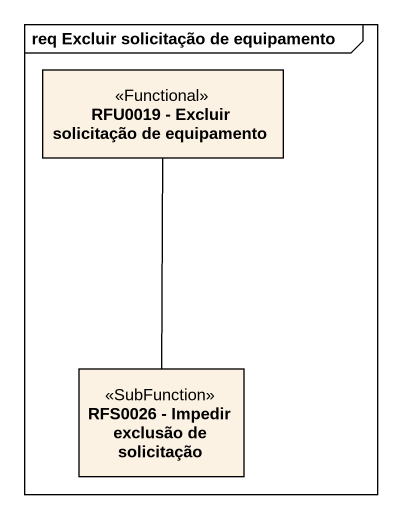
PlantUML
@startuml
mainframe req Excluir solicitação de equipamento
hide circle
hide empty members
class "RFU0019 - Excluir solicitação de equipamento" as RFU0019_Excluir_solicitação <<Functional>>
class "RFS0026 - Impedir exclusão de solicitação" as RFS0026_Impedir_exclusão_de <<SubFunction>>
RFS0026_Impedir_exclusão_de -up- RFU0019_Excluir_solicitação
@enduml
